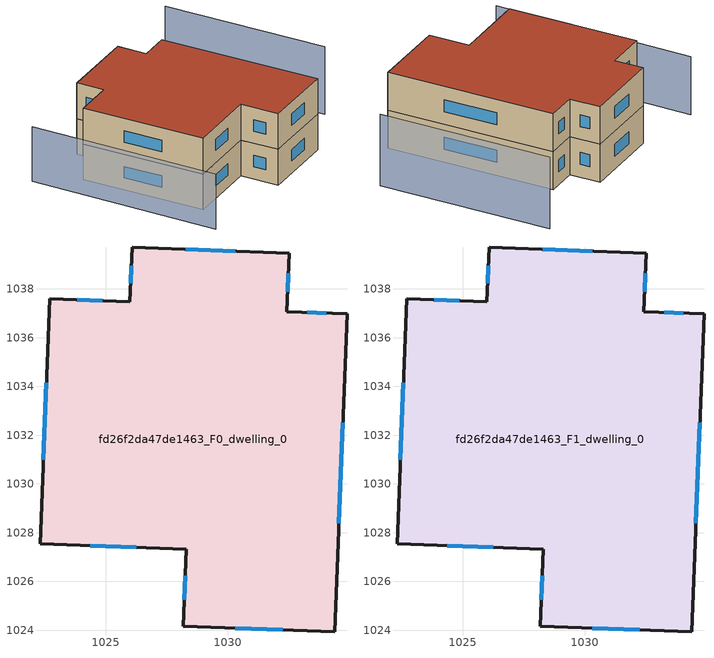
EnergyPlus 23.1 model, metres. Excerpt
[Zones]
fd26f2da47de1463_F0_dwelling_0
 floor ground (EU_floor_Construction): 1032.53,1039.46 1032.43,1037.07 1034.9,1036.97 1034.39,1023.93 1028.18,1024.17 1028.3,1027.32 1022.3,1027.55 1022.69,1037.59 1025.99,1037.46 1026.08,1039.71 z0
 wall outside (EU_wall_Construction): 1022.69,1037.59 1022.3,1027.55 1028.3,1027.32 1028.18,1024.17 1034.39,1023.93 1034.9,1036.97 1032.43,1037.07 1032.53,1039.46 1026.08,1039.71 1025.99,1037.46 1022.69,1037.59 z0:3
 window (EU_Window_Construction): 1022.56,1034.15 1022.44,1030.99 / 1024.86,1037.51 1023.82,1037.55 / 1026.05,1038.94 1026.02,1038.23 / 1030.32,1039.55 1028.29,1039.63 / 1032.47,1037.89 1032.5,1038.64 / 1034.05,1037 1033.28,1037.03 / 1034.57,1028.39 1034.72,1032.5 / 1030.31,1024.08 1032.26,1024.01 / 1028.26,1026.24 1028.22,1025.24 / 1024.36,1027.47 1026.25,1027.39 z1.03:1.97
fd26f2da47de1463_F1_dwelling_0
 floor to fd26f2da47de1463_F0_dwelling_0 (EU_floor_Construction): 1032.53,1039.46 1032.43,1037.07 1034.9,1036.97 1034.39,1023.93 1028.18,1024.17 1028.3,1027.32 1022.3,1027.55 1022.69,1037.59 1025.99,1037.46 1026.08,1039.71 z3
 wall outside (EU_wall_Construction): 1022.69,1037.59 1022.3,1027.55 1028.3,1027.32 1028.18,1024.17 1034.39,1023.93 1034.9,1036.97 1032.43,1037.07 1032.53,1039.46 1026.08,1039.71 1025.99,1037.46 1022.69,1037.59 z3:6
 window (EU_Window_Construction): 1022.56,1034.15 1022.44,1030.99 / 1024.86,1037.51 1023.82,1037.55 / 1026.05,1038.94 1026.02,1038.23 / 1030.32,1039.55 1028.29,1039.63 / 1032.47,1037.89 1032.5,1038.64 / 1034.05,1037 1033.28,1037.03 / 1034.57,1028.39 1034.72,1032.5 / 1030.31,1024.08 1032.26,1024.01 / 1028.26,1026.24 1028.22,1025.24 / 1024.36,1027.47 1026.25,1027.39 z4.03:4.97
 roof outside (EU_roof_Construction): 1034.39,1023.93 1034.9,1036.97 1032.43,1037.07 1032.53,1039.46 1026.08,1039.71 1025.99,1037.46 1022.69,1037.59 1022.3,1027.55 1028.3,1027.32 1028.18,1024.17 z6
shading: 1039.63,1025.85 1040.23,1039.25 z0:5.7; 1020.82,1040.87 1019.99,1025.41 z0:4.6
[Building]
EU S2 Campaign: North Axis=0; Terrain=City; Solar Distribution=FullExterior
[Site:Location]
Cape.Town.Intl.AP: Latitude=-33.965; Longitude=18.602; Time Zone=2; Elevation=46
[SizingPeriod:WeatherFileDays]
AnnualSizingPeriod: Begin Month=1; Begin Day of Month=1; End Month=12; End Day of Month=31; Day of Week for Start Day=Monday; Use Weather File Daylight Saving Period=No; Use Weather File Rain and Snow Indicators=No
[MATERIAL]
EU_InternalMass_Material: Roughness=MediumRough; Thickness=0.1; Conductivity=1; Density=1800; Specific Heat=900; Thermal Absorptance=0.9; Solar Absorptance=0.7; Visible Absorptance=0.7
[MATERIAL:NOMASS] Roughness=MediumRough; Thermal Absorptance=0.9; Solar Absorptance=0.7; Visible Absorptance=0.7
Name | Thermal Resistance
EU_wall_NoMass | 0.493876
EU_roof_NoMass | 0.449382
EU_floor_NoMass | 1.25
[WINDOWMATERIAL:SIMPLEGLAZINGSYSTEM]
EU_Window_SimpleGlazing: UFactor=4.4; Solar Heat Gain Coefficient=0.85; Visible Transmittance=0.85
[CONSTRUCTION]
EU_wall_Construction: EU_wall_NoMass
EU_roof_Construction: EU_roof_NoMass
EU_floor_Construction: EU_floor_NoMass
EU_Window_Construction: EU_Window_SimpleGlazing
EU_InternalMass_Construction: EU_InternalMass_Material
[ZONE] Type=1; Multiplier=1; Ceiling Height=autocalculate; Floor Area=autocalculate; Part of Total Floor Area=Yes
Name | Volume
fd26f2da47de1463_F0_dwelling_0 | 469.727
fd26f2da47de1463_F1_dwelling_0 | 469.728
[INTERNALMASS] Construction=EU_InternalMass_Construction; Surface Area=156.576
Name | Zone or ZoneList
fd26f2da47de1463_F0_dwelling_0_EU_InternalMass | fd26f2da47de1463_F0_dwelling_0
fd26f2da47de1463_F1_dwelling_0_EU_InternalMass | fd26f2da47de1463_F1_dwelling_0
[OTHEREQUIPMENT] Fuel Type=Electricity; Design Level Calculation Method=Watts/Area; Power per Zone Floor Area=1; Fraction Latent=0; Fraction Radiant=0; Fraction Lost=0; Carbon Dioxide Generation Rate=0; EndUse Subcategory=EU_Step8_InternalGains
Name | Zone or ZoneList or Space or SpaceList | Schedule
EU_Step8_InternalGain_fd26f2da47de1463_F0_dwelling_0_f000 | fd26f2da47de1463_F0_dwelling_0 | EU_Step8_GainSchedule_fd26f2da47de1463_F0_dwelling_0_f000
EU_Step8_InternalGain_fd26f2da47de1463_F1_dwelling_0_f000 | fd26f2da47de1463_F1_dwelling_0 | EU_Step8_GainSchedule_fd26f2da47de1463_F1_dwelling_0_f000
[ZONEVENTILATION:DESIGNFLOWRATE] Schedule=EU_AlwaysOn; Design Flow Rate Calculation Method=AirChanges/Hour; Air Changes per Hour=0.64; Ventilation Type=Natural; Fan Pressure Rise=0; Fan Total Efficiency=1; Constant Term Coefficient=1; Temperature Term Coefficient=0; Velocity Term Coefficient=0; Velocity Squared Term Coefficient=0; Minimum Indoor Temperature=-100; Maximum Indoor Temperature=100; Delta Temperature=-100; Minimum Outdoor Temperature=-100; Maximum Outdoor Temperature=100; Maximum Wind Speed=40
Name | Zone or ZoneList or Space or SpaceList
EU_ConstantAir_fd26f2da47de1463_F0_dwelling_0 | fd26f2da47de1463_F0_dwelling_0
EU_ConstantAir_fd26f2da47de1463_F1_dwelling_0 | fd26f2da47de1463_F1_dwelling_0
[HVACTEMPLATE:THERMOSTAT] Constant Heating Setpoint=20; Constant Cooling Setpoint=50
EU_HeatOnly_fd26f2da47de1463_F0_dwelling_0; EU_HeatOnly_fd26f2da47de1463_F1_dwelling_0
[HVACTEMPLATE:ZONE:IDEALLOADSAIRSYSTEM] System Availability Schedule=EU_AlwaysOn; Maximum Heating Supply Air Temperature=50; Minimum Cooling Supply Air Temperature=13; Maximum Heating Supply Air Humidity Ratio=0.0156; Minimum Cooling Supply Air Humidity Ratio=0.0077; Heating Limit=NoLimit; Cooling Limit=NoLimit; Heating Availability Schedule=EU_AlwaysOn; Cooling Availability Schedule=EU_CoolingOff; Dehumidification Control Type=ConstantSensibleHeatRatio; Cooling Sensible Heat Ratio=0.7; Dehumidification Setpoint=60; Humidification Control Type=None; Humidification Setpoint=30; Outdoor Air Method=None; Outdoor Air Flow Rate per Person=0.00944; Outdoor Air Flow Rate per Zone Floor Area=0; Outdoor Air Flow Rate per Zone=0; Demand Controlled Ventilation Type=None; Outdoor Air Economizer Type=NoEconomizer; Heat Recovery Type=None; Sensible Heat Recovery Effectiveness=0.7; Latent Heat Recovery Effectiveness=0.65
Name | Template Thermostat
fd26f2da47de1463_F0_dwelling_0 | EU_HeatOnly_fd26f2da47de1463_F0_dwelling_0
fd26f2da47de1463_F1_dwelling_0 | EU_HeatOnly_fd26f2da47de1463_F1_dwelling_0
[SIZING:ZONE] Zone Cooling Design Supply Air Temperature Input Method=SupplyAirTemperature; Zone Cooling Design Supply Air Temperature=13; Zone Heating Design Supply Air Temperature Input Method=SupplyAirTemperature; Zone Heating Design Supply Air Temperature=50; Zone Cooling Design Supply Air Humidity Ratio=0.008; Zone Heating Design Supply Air Humidity Ratio=0.008; Cooling Design Air Flow Method=DesignDay; Cooling Design Air Flow Rate=0; Cooling Minimum Air Flow per Zone Floor Area=0.000762; Cooling Minimum Air Flow=0; Cooling Minimum Air Flow Fraction=0.2; Heating Design Air Flow Method=DesignDay; Heating Design Air Flow Rate=0; Heating Maximum Air Flow per Zone Floor Area=0.002032; Heating Maximum Air Flow=0.141576; Heating Maximum Air Flow Fraction=0.3; Account for Dedicated Outdoor Air System=No; Dedicated Outdoor Air System Control Strategy=NeutralSupplyAir; Dedicated Outdoor Air Low Setpoint Temperature for Design=autosize; Dedicated Outdoor Air High Setpoint Temperature for Design=autosize; Zone Load Sizing Method=Sensible Load Only No Latent Load; Zone Latent Cooling Design Supply Air Humidity Ratio Input Method=HumidityRatioDifference; Zone Cooling Design Supply Air Humidity Ratio Difference=0.005; Zone Latent Heating Design Supply Air Humidity Ratio Input Method=HumidityRatioDifference; Zone Humidification Design Supply Air Humidity Ratio Difference=0.005
fd26f2da47de1463_F0_dwelling_0; fd26f2da47de1463_F1_dwelling_0
[SCHEDULE:CONSTANT]
Name | Hourly Value
EU_AlwaysOn | 1
EU_CoolingOff | 0
[SCHEDULE:FILE] Column Number=1; Rows to Skip at Top=0; Number of Hours of Data=8760; Column Separator=Comma; Interpolate to Timestep=No; Minutes per Item=60; Adjust Schedule for Daylight Savings=Yes
Name | File
EU_Step8_GainSchedule_fd26f2da47de1463_F0_dwelling_0_f000 | ../../schedules/fd26f2da47de1463/fd26f2da47de1463_F0_dwelling_0_f000_gain.csv
EU_Step8_GainSchedule_fd26f2da47de1463_F1_dwelling_0_f000 | ../../schedules/fd26f2da47de1463/fd26f2da47de1463_F1_dwelling_0_f000_gain.csv
